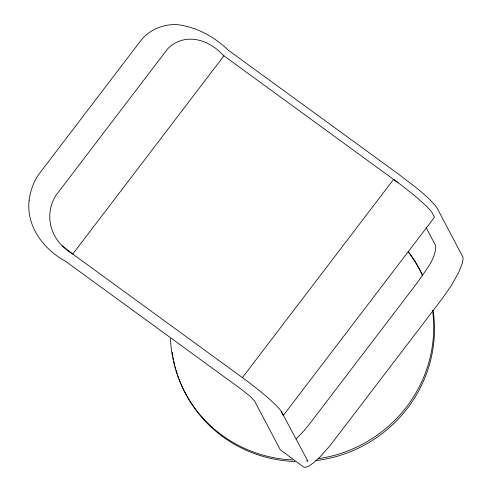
<?xml version="1.0" encoding="UTF-8"?>
<svg xmlns="http://www.w3.org/2000/svg" width="492" height="492" viewBox="0 0 492 492"><rect width="100%" height="100%" fill="white"/><g stroke="black" fill="none" stroke-linecap="round" stroke-linejoin="round"><path stroke-width="0.74" d="M223.915 55.817L72.748 254.056L66.814 249.979L62.047 245.705A52.853 45.412 -1.2 0 1 55.793 195.558L167.747 48.745A52.853 40.221 66.8 0 1 218.712 50.781L223.915 55.817L398.065 182.673A42.958 4.348 37.3 0 1 432.247 213.018L434.479 217.255L283.306 415.5L281.073 411.263A42.958 4.348 37.3 0 0 242.427 377.616L72.748 254.056L62.047 245.705M242.427 377.616L393.594 179.371L398.065 182.673M296.172 438.925L304.4 430.303L310.267 423.046L417.96 281.818C425.008 270.852 435.826 259.462 435.746 245.815L426.078 227.482M306.713 460.407L307.937 461.299L281.319 411.435M432.536 310.323A132.453 128.738 -27.8 0 1 318.029 458.735M292.746 459.952A132.453 128.738 -27.8 0 1 170.484 338.527M408.175 251.449A132.453 128.738 -27.8 0 1 422.646 275.803M433.108 310.304A132.453 128.738 -27.8 0 1 315.79 460.623M295.065 461.508A132.453 128.738 -27.8 0 1 179.057 379.018M178.528 377.579A132.453 128.738 -27.8 0 1 177.772 375.408M177.292 373.945A132.453 128.738 -27.8 0 1 176.161 370.261M175.742 368.779A132.453 128.738 -27.8 0 1 175.146 366.54M174.771 365.046A132.453 128.738 -27.8 0 1 173.916 361.288M173.608 359.787A132.453 128.738 -27.8 0 1 173.178 357.524M172.913 356.017A132.453 128.738 -27.8 0 1 172.341 352.247M408.501 252.328A132.453 128.738 -27.8 0 1 422.474 275.219M29.12 200.33C26.113 226.308 43.573 249.364 65.516 261.27L240.748 388.871L249.918 396.091L254.475 400.82L280.286 449.774L303.742 467.123L305.009 467.4L308.736 466.158L313.828 462.609L319.948 456.994L330.114 445.555L441.515 299.597L451.072 285.913L458.458 272.949L462.548 262.685L463.107 258.134L462.714 256.676L436.804 207.532C426.127 194.125 411.589 184.334 398.157 173.885L228.479 50.332C214.475 36.857 196.031 26.513 176.487 24.6C163.16 24.102 149.593 29.717 141.142 40.147L39.151 173.891C33.548 181.628 30.356 190.908 29.12 200.33"/></g></svg>
